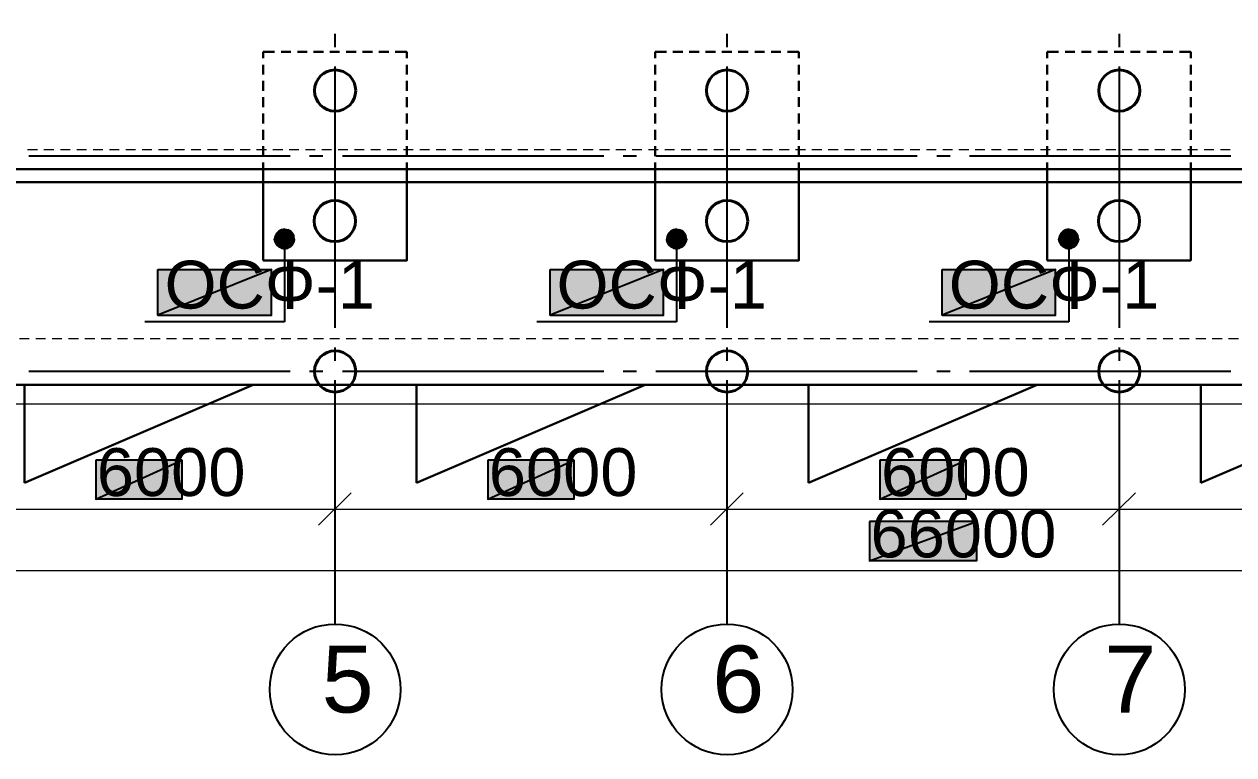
# Model space of a CAD drawing. Extents: x 8 to 21351, y 0 to 420.
# Drawn here: x 8949.4 to 9042, y 127.7 to 183.7 of the extents above; entities that cross this region are included whole.
import ezdxf

# ---------------------------------------------------------------- set-up
doc = ezdxf.new("R2010")
doc.units = 0
doc.styles.add('TEYPDFCAD_TEXT', font='arial.ttf')

msp = doc.modelspace()

# ---------------------------------------------------------------- hatches: boundary and pattern name
h = msp.add_hatch(color=7)
h.paths.add_polyline_path([(8969.101, 167.915), (8968.889, 167.809), (8969.334, 167.196)])
h.paths.add_polyline_path([(8968.889, 167.809), (8969.334, 167.196), (8968.72, 167.64)])
h.paths.add_polyline_path([(8969.334, 167.196), (8968.72, 167.64), (8968.614, 167.428)])
h = msp.add_hatch(color=7)
h.paths.add_polyline_path([(8969.778, 167.809), (8969.567, 167.915), (8969.334, 167.196)])
h.paths.add_polyline_path([(8969.567, 167.915), (8969.334, 167.196), (8969.334, 167.958)])
h.paths.add_polyline_path([(8969.334, 167.196), (8969.334, 167.958), (8969.101, 167.915)])
h = msp.add_hatch(color=7)
h.paths.add_polyline_path([(8970.075, 167.196), (8970.032, 167.428), (8969.334, 167.196)])
h.paths.add_polyline_path([(8970.032, 167.428), (8969.334, 167.196), (8969.926, 167.64)])
h.paths.add_polyline_path([(8969.334, 167.196), (8969.926, 167.64), (8969.778, 167.809)])
h = msp.add_hatch(color=7)
h.paths.add_polyline_path([(8999.094, 167.915), (8998.882, 167.809), (8999.327, 167.196)])
h.paths.add_polyline_path([(8998.882, 167.809), (8999.327, 167.196), (8998.713, 167.64)])
h.paths.add_polyline_path([(8999.327, 167.196), (8998.713, 167.64), (8998.607, 167.428)])
h = msp.add_hatch(color=7)
h.paths.add_polyline_path([(8999.771, 167.809), (8999.56, 167.915), (8999.327, 167.196)])
h.paths.add_polyline_path([(8999.56, 167.915), (8999.327, 167.196), (8999.327, 167.958)])
h.paths.add_polyline_path([(8999.327, 167.196), (8999.327, 167.958), (8999.094, 167.915)])
h = msp.add_hatch(color=7)
h.paths.add_polyline_path([(9000.089, 167.196), (9000.047, 167.428), (8999.327, 167.196)])
h.paths.add_polyline_path([(9000.047, 167.428), (8999.327, 167.196), (8999.941, 167.64)])
h.paths.add_polyline_path([(8999.327, 167.196), (8999.941, 167.64), (8999.771, 167.809)])
h = msp.add_hatch(color=7)
h.paths.add_polyline_path([(9029.108, 167.915), (9028.897, 167.809), (9029.341, 167.196)])
h.paths.add_polyline_path([(9028.897, 167.809), (9029.341, 167.196), (9028.727, 167.64)])
h.paths.add_polyline_path([(9029.341, 167.196), (9028.727, 167.64), (9028.622, 167.428)])
h = msp.add_hatch(color=7)
h.paths.add_polyline_path([(9029.765, 167.809), (9029.553, 167.915), (9029.341, 167.196)])
h.paths.add_polyline_path([(9029.553, 167.915), (9029.341, 167.196), (9029.341, 167.958)])
h.paths.add_polyline_path([(9029.341, 167.196), (9029.341, 167.958), (9029.108, 167.915)])
h = msp.add_hatch(color=7)
h.paths.add_polyline_path([(9030.082, 167.196), (9030.04, 167.428), (9029.341, 167.196)])
h.paths.add_polyline_path([(9030.04, 167.428), (9029.341, 167.196), (9029.934, 167.64)])
h.paths.add_polyline_path([(9029.341, 167.196), (9029.934, 167.64), (9029.765, 167.809)])
h = msp.add_hatch(color=7)
h.paths.add_polyline_path([(8968.614, 167.428), (8968.572, 167.196), (8969.334, 167.196)])
h.paths.add_polyline_path([(8968.572, 167.196), (8969.334, 167.196), (8968.614, 166.963)])
h.paths.add_polyline_path([(8969.334, 167.196), (8968.614, 166.963), (8968.72, 166.772)])
h = msp.add_hatch(color=7)
h.paths.add_polyline_path([(8968.72, 166.772), (8968.889, 166.603), (8969.334, 167.196)])
h.paths.add_polyline_path([(8968.889, 166.603), (8969.334, 167.196), (8969.101, 166.497)])
h.paths.add_polyline_path([(8969.334, 167.196), (8969.101, 166.497), (8969.334, 166.455)])
h = msp.add_hatch(color=7)
h.paths.add_polyline_path([(8969.334, 166.455), (8969.567, 166.497), (8969.334, 167.196)])
h.paths.add_polyline_path([(8969.567, 166.497), (8969.334, 167.196), (8969.778, 166.603)])
h.paths.add_polyline_path([(8969.334, 167.196), (8969.778, 166.603), (8969.926, 166.772)])
h = msp.add_hatch(color=7)
h.paths.add_polyline_path([(8969.926, 166.772), (8970.032, 166.963), (8969.334, 167.196)])
h.paths.add_polyline_path([(8970.032, 166.963), (8969.334, 167.196), (8970.075, 167.196)])
h = msp.add_hatch(color=7)
h.paths.add_polyline_path([(8998.607, 167.428), (8998.586, 167.196), (8999.327, 167.196)])
h.paths.add_polyline_path([(8998.586, 167.196), (8999.327, 167.196), (8998.607, 166.963)])
h.paths.add_polyline_path([(8999.327, 167.196), (8998.607, 166.963), (8998.713, 166.772)])
h = msp.add_hatch(color=7)
h.paths.add_polyline_path([(8998.713, 166.772), (8998.882, 166.603), (8999.327, 167.196)])
h.paths.add_polyline_path([(8998.882, 166.603), (8999.327, 167.196), (8999.094, 166.497)])
h.paths.add_polyline_path([(8999.327, 167.196), (8999.094, 166.497), (8999.327, 166.455)])
h = msp.add_hatch(color=7)
h.paths.add_polyline_path([(8999.327, 166.455), (8999.56, 166.497), (8999.327, 167.196)])
h.paths.add_polyline_path([(8999.56, 166.497), (8999.327, 167.196), (8999.771, 166.603)])
h.paths.add_polyline_path([(8999.327, 167.196), (8999.771, 166.603), (8999.941, 166.772)])
h = msp.add_hatch(color=7)
h.paths.add_polyline_path([(8999.941, 166.772), (9000.047, 166.963), (8999.327, 167.196)])
h.paths.add_polyline_path([(9000.047, 166.963), (8999.327, 167.196), (9000.089, 167.196)])
h = msp.add_hatch(color=7)
h.paths.add_polyline_path([(9028.622, 167.428), (9028.579, 167.196), (9029.341, 167.196)])
h.paths.add_polyline_path([(9028.579, 167.196), (9029.341, 167.196), (9028.622, 166.963)])
h.paths.add_polyline_path([(9029.341, 167.196), (9028.622, 166.963), (9028.727, 166.772)])
h = msp.add_hatch(color=7)
h.paths.add_polyline_path([(9028.727, 166.772), (9028.897, 166.603), (9029.341, 167.196)])
h.paths.add_polyline_path([(9028.897, 166.603), (9029.341, 167.196), (9029.108, 166.497)])
h.paths.add_polyline_path([(9029.341, 167.196), (9029.108, 166.497), (9029.341, 166.455)])
h = msp.add_hatch(color=7)
h.paths.add_polyline_path([(9029.341, 166.455), (9029.553, 166.497), (9029.341, 167.196)])
h.paths.add_polyline_path([(9029.553, 166.497), (9029.341, 167.196), (9029.765, 166.603)])
h.paths.add_polyline_path([(9029.341, 167.196), (9029.765, 166.603), (9029.934, 166.772)])
h = msp.add_hatch(color=7)
h.paths.add_polyline_path([(9029.934, 166.772), (9030.04, 166.963), (9029.341, 167.196)])
h.paths.add_polyline_path([(9030.04, 166.963), (9029.341, 167.196), (9030.082, 167.196)])
at = {"true_color": 0xffffff}
h = msp.add_hatch(color=0, dxfattribs=at)
h.paths.add_polyline_path([(8959.639, 164.867), (8968.318, 164.867), (8959.639, 161.375)])
h.paths.add_polyline_path([(8968.318, 164.867), (8959.639, 161.375), (8968.318, 161.375)])
h = msp.add_hatch(color=0, dxfattribs=at)
h.paths.add_polyline_path([(8989.654, 164.867), (8998.332, 164.867), (8989.654, 161.375)])
h.paths.add_polyline_path([(8998.332, 164.867), (8989.654, 161.375), (8998.332, 161.375)])
h = msp.add_hatch(color=0, dxfattribs=at)
h.paths.add_polyline_path([(9019.647, 164.867), (9028.325, 164.867), (9019.647, 161.375)])
h.paths.add_polyline_path([(9028.325, 164.867), (9019.647, 161.375), (9028.325, 161.375)])
h = msp.add_hatch(color=0, dxfattribs=at)
h.paths.add_polyline_path([(8954.898, 150.283), (8954.898, 147.278), (8961.46, 150.283)])
h.paths.add_polyline_path([(8954.898, 147.278), (8961.46, 150.283), (8961.46, 147.278)])
h = msp.add_hatch(color=0, dxfattribs=at)
h.paths.add_polyline_path([(8984.891, 150.283), (8984.891, 147.278), (8991.474, 150.283)])
h.paths.add_polyline_path([(8984.891, 147.278), (8991.474, 150.283), (8991.474, 147.278)])
h = msp.add_hatch(color=0, dxfattribs=at)
h.paths.add_polyline_path([(9014.884, 150.283), (9014.884, 147.278), (9021.467, 150.283)])
h.paths.add_polyline_path([(9014.884, 147.278), (9021.467, 150.283), (9021.467, 147.278)])
h = msp.add_hatch(color=0, dxfattribs=at)
h.paths.add_polyline_path([(9014.08, 145.584), (9014.08, 142.579), (9022.272, 145.584)])
h.paths.add_polyline_path([(9014.08, 142.579), (9022.272, 145.584), (9022.272, 142.579)])

# ---------------------------------------------------------------- linework, layer by layer
at = {"color": 7, "lineweight": 25}
for p, q in [((8973.186, 182.901), (8973.186, 181.885)), ((9003.179, 182.901), (9003.179, 181.885)), ((9033.194, 182.901), (9033.194, 181.885)), ((8973.186, 180.404), (8973.186, 160.401)), ((9003.179, 180.404), (9003.179, 160.401)), ((9033.194, 180.404), (9033.194, 160.401)), ((8969.757, 173.546), (8949.755, 173.546)), ((8972.255, 173.546), (8971.239, 173.546)), ((8993.76, 173.546), (8973.758, 173.546)), ((8996.258, 173.546), (8995.242, 173.546)), ((9017.742, 173.546), (8997.739, 173.546)), ((9020.261, 173.546), (9019.245, 173.546)), ((9041.745, 173.546), (9021.742, 173.546)), ((8969.334, 167.196), (8969.334, 160.867)), ((8999.327, 167.196), (8999.327, 160.867)), ((9029.341, 167.196), (9029.341, 160.867)), ((8969.334, 160.867), (8958.645, 160.867)), ((8999.327, 160.867), (8988.638, 160.867)), ((9029.341, 160.867), (9018.652, 160.867)), ((8973.186, 158.898), (8973.186, 157.882)), ((9003.179, 158.898), (9003.179, 157.882)), ((9033.194, 158.898), (9033.194, 157.882)), ((8969.757, 157.057), (8949.755, 157.057)), ((8972.255, 157.057), (8971.239, 157.057)), ((8993.76, 157.057), (8973.758, 157.057)), ((8996.258, 157.057), (8995.242, 157.057)), ((9017.742, 157.057), (8997.739, 157.057)), ((9020.261, 157.057), (9019.245, 157.057)), ((9041.745, 157.057), (9021.742, 157.057)), ((8973.186, 156.4), (8973.186, 142.706)), ((9003.179, 156.4), (9003.179, 142.706)), ((9033.194, 156.4), (9033.194, 142.706)), ((8973.186, 142.706), (8973.186, 137.71)), ((9003.179, 142.706), (9003.179, 137.71)), ((9033.194, 142.706), (9033.194, 137.71))]:
    msp.add_line(p, q, dxfattribs=at)
at = {"color": 7, "lineweight": 30}
for p, q in [((8968.551, 181.547), (8967.683, 181.547)), ((8967.683, 181.547), (8967.683, 181.06)), ((8969.799, 181.547), (8969.059, 181.547)), ((8971.048, 181.547), (8970.307, 181.547)), ((8972.297, 181.547), (8971.556, 181.547)), ((8973.546, 181.547), (8972.805, 181.547)), ((8974.816, 181.547), (8974.054, 181.547)), ((8976.065, 181.547), (8975.303, 181.547)), ((8977.314, 181.547), (8976.552, 181.547)), ((8978.689, 181.547), (8977.8, 181.547)), ((8978.689, 181.06), (8978.689, 181.547)), ((8998.565, 181.547), (8997.676, 181.547)), ((8997.676, 181.547), (8997.676, 181.06)), ((8999.814, 181.547), (8999.052, 181.547)), ((9001.063, 181.547), (9000.301, 181.547)), ((9002.311, 181.547), (9001.549, 181.547)), ((9003.56, 181.547), (9002.798, 181.547)), ((9004.809, 181.547), (9004.047, 181.547)), ((9006.058, 181.547), (9005.317, 181.547)), ((9007.307, 181.547), (9006.566, 181.547)), ((9008.683, 181.547), (9007.815, 181.547)), ((9008.683, 181.06), (9008.683, 181.547)), ((9028.558, 181.547), (9027.69, 181.547)), ((9027.69, 181.547), (9027.69, 181.06)), ((9029.807, 181.547), (9029.066, 181.547)), ((9031.056, 181.547), (9030.315, 181.547)), ((9032.305, 181.547), (9031.564, 181.547)), ((9033.553, 181.547), (9032.813, 181.547)), ((9034.802, 181.547), (9034.061, 181.547)), ((9036.051, 181.547), (9035.31, 181.547)), ((9037.3, 181.547), (9036.559, 181.547)), ((9038.676, 181.547), (9037.808, 181.547)), ((9038.676, 181.06), (9038.676, 181.547)), ((8967.683, 180.552), (8967.683, 179.811)), ((8978.689, 179.811), (8978.689, 180.552)), ((8997.676, 180.552), (8997.676, 179.811)), ((9008.683, 179.811), (9008.683, 180.552)), ((9027.69, 180.552), (9027.69, 179.811)), ((9038.676, 179.811), (9038.676, 180.552)), ((8967.683, 179.303), (8967.683, 178.562)), ((8978.689, 178.562), (8978.689, 179.303)), ((8997.676, 179.303), (8997.676, 178.562)), ((9008.683, 178.562), (9008.683, 179.303)), ((9027.69, 179.303), (9027.69, 178.562)), ((9038.676, 178.562), (9038.676, 179.303)), ((8967.683, 178.054), (8967.683, 177.292)), ((8978.689, 177.292), (8978.689, 178.054)), ((8997.676, 178.054), (8997.676, 177.313)), ((9008.683, 177.313), (9008.683, 178.054)), ((9027.69, 178.054), (9027.69, 177.292)), ((9038.676, 177.292), (9038.676, 178.054)), ((8967.683, 176.805), (8967.683, 176.043)), ((8978.689, 176.043), (8978.689, 176.805)), ((8997.676, 176.805), (8997.676, 176.043)), ((9008.683, 176.043), (9008.683, 176.805)), ((9027.69, 176.805), (9027.69, 176.043)), ((9038.676, 176.043), (9038.676, 176.805)), ((8967.683, 175.556), (8967.683, 174.794)), ((8978.689, 174.794), (8978.689, 175.556)), ((8997.676, 175.556), (8997.676, 174.794)), ((9008.683, 174.794), (9008.683, 175.556)), ((9027.69, 175.556), (9027.69, 174.794)), ((9038.676, 174.794), (9038.676, 175.556)), ((8967.683, 174.308), (8967.683, 173.546)), ((8978.689, 173.546), (8978.689, 174.308)), ((8997.676, 174.308), (8997.676, 173.546)), ((9008.683, 173.546), (9008.683, 174.308)), ((9027.69, 174.308), (9027.69, 173.546)), ((9038.676, 173.546), (9038.676, 174.308)), ((8967.683, 173.059), (8967.683, 172.551)), ((8967.683, 172.551), (8968.551, 172.551)), ((8969.059, 172.551), (8969.799, 172.551)), ((8970.307, 172.551), (8971.048, 172.551)), ((8971.556, 172.551), (8972.297, 172.551)), ((8972.805, 172.551), (8973.546, 172.551)), ((8974.054, 172.551), (8974.816, 172.551)), ((8975.303, 172.551), (8976.065, 172.551)), ((8976.552, 172.551), (8977.314, 172.551)), ((8977.8, 172.551), (8978.689, 172.551)), ((8978.689, 172.551), (8978.689, 173.059)), ((8997.676, 173.059), (8997.676, 172.551)), ((8997.676, 172.551), (8998.565, 172.551)), ((8999.052, 172.551), (8999.814, 172.551)), ((9000.301, 172.551), (9001.063, 172.551)), ((9001.549, 172.551), (9002.311, 172.551)), ((9002.798, 172.551), (9003.56, 172.551)), ((9004.047, 172.551), (9004.809, 172.551)), ((9005.317, 172.551), (9006.058, 172.551)), ((9006.566, 172.551), (9007.307, 172.551)), ((9007.815, 172.551), (9008.683, 172.551)), ((9008.683, 172.551), (9008.683, 173.059)), ((9027.69, 173.059), (9027.69, 172.551)), ((9027.69, 172.551), (9028.558, 172.551)), ((9029.066, 172.551), (9029.807, 172.551)), ((9030.315, 172.551), (9031.056, 172.551)), ((9031.564, 172.551), (9032.305, 172.551)), ((9032.813, 172.551), (9033.553, 172.551)), ((9034.061, 172.551), (9034.802, 172.551)), ((9035.31, 172.551), (9036.051, 172.551)), ((9036.559, 172.551), (9037.3, 172.551)), ((9037.808, 172.551), (9038.676, 172.551)), ((9038.676, 172.551), (9038.676, 173.059))]:
    msp.add_line(p, q, dxfattribs=at)
at = {"color": 7, "lineweight": 5}
for p, q in [((8949.67, 174.054), (8950.432, 174.054)), ((8950.919, 174.054), (8951.681, 174.054)), ((8952.189, 174.054), (8952.93, 174.054)), ((8953.438, 174.054), (8954.178, 174.054)), ((8954.686, 174.054), (8955.427, 174.054)), ((8955.935, 174.054), (8956.676, 174.054)), ((8957.184, 174.054), (8957.925, 174.054)), ((8958.433, 174.054), (8959.174, 174.054)), ((8959.682, 174.054), (8960.423, 174.054)), ((8960.931, 174.054), (8961.671, 174.054)), ((8962.179, 174.054), (8962.92, 174.054)), ((8963.428, 174.054), (8964.19, 174.054)), ((8964.677, 174.054), (8965.439, 174.054)), ((8965.926, 174.054), (8966.688, 174.054)), ((8967.175, 174.054), (8967.937, 174.054)), ((8968.424, 174.054), (8969.186, 174.054)), ((8969.672, 174.054), (8970.434, 174.054)), ((8970.921, 174.054), (8971.683, 174.054)), ((8972.17, 174.054), (8972.932, 174.054)), ((8973.44, 174.054), (8974.181, 174.054)), ((8974.689, 174.054), (8975.43, 174.054)), ((8975.938, 174.054), (8976.679, 174.054)), ((8977.187, 174.054), (8977.927, 174.054)), ((8978.435, 174.054), (8979.176, 174.054)), ((8979.684, 174.054), (8980.425, 174.054)), ((8980.933, 174.054), (8981.674, 174.054)), ((8982.182, 174.054), (8982.923, 174.054)), ((8983.431, 174.054), (8984.172, 174.054)), ((8984.68, 174.054), (8985.42, 174.054)), ((8985.928, 174.054), (8986.69, 174.054)), ((8987.177, 174.054), (8987.939, 174.054)), ((8988.426, 174.054), (8989.188, 174.054)), ((8989.675, 174.054), (8990.437, 174.054)), ((8990.924, 174.054), (8991.686, 174.054)), ((8992.173, 174.054), (8992.935, 174.054)), ((8993.421, 174.054), (8994.183, 174.054)), ((8994.691, 174.054), (8995.432, 174.054)), ((8995.94, 174.054), (8996.681, 174.054)), ((8997.189, 174.054), (8997.93, 174.054)), ((8998.438, 174.054), (8999.179, 174.054)), ((8999.687, 174.054), (9000.428, 174.054)), ((9000.936, 174.054), (9001.676, 174.054)), ((9002.184, 174.054), (9002.925, 174.054)), ((9003.433, 174.054), (9004.174, 174.054)), ((9004.682, 174.054), (9005.423, 174.054)), ((9005.931, 174.054), (9006.672, 174.054)), ((9007.18, 174.054), (9007.942, 174.054)), ((9008.429, 174.054), (9009.191, 174.054)), ((9009.677, 174.054), (9010.439, 174.054)), ((9010.926, 174.054), (9011.688, 174.054)), ((9012.175, 174.054), (9012.937, 174.054)), ((9013.424, 174.054), (9014.186, 174.054)), ((9014.673, 174.054), (9015.435, 174.054)), ((9015.943, 174.054), (9016.684, 174.054)), ((9017.192, 174.054), (9017.932, 174.054)), ((9018.44, 174.054), (9019.181, 174.054)), ((9019.689, 174.054), (9020.43, 174.054)), ((9020.938, 174.054), (9021.679, 174.054)), ((9022.187, 174.054), (9022.928, 174.054)), ((9023.436, 174.054), (9024.177, 174.054)), ((9024.685, 174.054), (9025.425, 174.054)), ((9025.933, 174.054), (9026.674, 174.054)), ((9027.182, 174.054), (9027.923, 174.054)), ((9028.431, 174.054), (9029.193, 174.054)), ((9029.68, 174.054), (9030.442, 174.054)), ((9030.929, 174.054), (9031.691, 174.054)), ((9032.178, 174.054), (9032.94, 174.054)), ((9033.426, 174.054), (9034.188, 174.054)), ((9034.675, 174.054), (9035.437, 174.054)), ((9035.924, 174.054), (9036.686, 174.054)), ((9037.194, 174.054), (9037.935, 174.054)), ((9038.443, 174.054), (9039.184, 174.054)), ((9039.692, 174.054), (9040.433, 174.054)), ((9040.941, 174.054), (9041.681, 174.054)), ((8949.797, 159.554), (8949.056, 159.554)), ((8951.046, 159.554), (8950.305, 159.554)), ((8952.295, 159.554), (8951.554, 159.554)), ((8953.565, 159.554), (8952.803, 159.554)), ((8954.813, 159.554), (8954.051, 159.554)), ((8956.062, 159.554), (8955.3, 159.554)), ((8957.311, 159.554), (8956.549, 159.554)), ((8958.56, 159.554), (8957.798, 159.554)), ((8959.809, 159.554), (8959.047, 159.554)), ((8961.058, 159.554), (8960.296, 159.554)), ((8962.306, 159.554), (8961.544, 159.554)), ((8963.555, 159.554), (8962.814, 159.554)), ((8964.804, 159.554), (8964.063, 159.554)), ((8966.053, 159.554), (8965.312, 159.554)), ((8967.302, 159.554), (8966.561, 159.554)), ((8968.551, 159.554), (8967.81, 159.554)), ((8969.799, 159.554), (8969.059, 159.554)), ((8971.048, 159.554), (8970.307, 159.554)), ((8972.297, 159.554), (8971.556, 159.554)), ((8973.546, 159.554), (8972.805, 159.554)), ((8974.816, 159.554), (8974.054, 159.554)), ((8976.065, 159.554), (8975.303, 159.554)), ((8977.314, 159.554), (8976.552, 159.554)), ((8978.562, 159.554), (8977.8, 159.554)), ((8979.811, 159.554), (8979.049, 159.554)), ((8981.06, 159.554), (8980.298, 159.554)), ((8982.309, 159.554), (8981.547, 159.554)), ((8983.558, 159.554), (8982.796, 159.554)), ((8984.807, 159.554), (8984.066, 159.554)), ((8986.055, 159.554), (8985.315, 159.554)), ((8987.304, 159.554), (8986.563, 159.554)), ((8988.553, 159.554), (8987.812, 159.554)), ((8989.802, 159.554), (8989.061, 159.554)), ((8991.051, 159.554), (8990.31, 159.554)), ((8992.3, 159.554), (8991.559, 159.554)), ((8993.548, 159.554), (8992.808, 159.554)), ((8994.797, 159.554), (8994.056, 159.554)), ((8996.046, 159.554), (8995.305, 159.554)), ((8997.316, 159.554), (8996.554, 159.554)), ((8998.565, 159.554), (8997.803, 159.554)), ((8999.814, 159.554), (8999.052, 159.554)), ((9001.063, 159.554), (9000.301, 159.554)), ((9002.311, 159.554), (9001.549, 159.554)), ((9003.56, 159.554), (9002.798, 159.554)), ((9004.809, 159.554), (9004.047, 159.554)), ((9006.058, 159.554), (9005.317, 159.554)), ((9007.307, 159.554), (9006.566, 159.554)), ((9008.556, 159.554), (9007.815, 159.554)), ((9009.804, 159.554), (9009.064, 159.554)), ((9011.053, 159.554), (9010.312, 159.554)), ((9012.302, 159.554), (9011.561, 159.554)), ((9013.551, 159.554), (9012.81, 159.554)), ((9014.8, 159.554), (9014.059, 159.554)), ((9016.049, 159.554), (9015.308, 159.554)), ((9017.297, 159.554), (9016.557, 159.554)), ((9018.567, 159.554), (9017.805, 159.554)), ((9019.816, 159.554), (9019.054, 159.554)), ((9021.065, 159.554), (9020.303, 159.554)), ((9022.314, 159.554), (9021.552, 159.554)), ((9023.563, 159.554), (9022.801, 159.554)), ((9024.812, 159.554), (9024.05, 159.554)), ((9026.06, 159.554), (9025.298, 159.554)), ((9027.309, 159.554), (9026.568, 159.554)), ((9028.558, 159.554), (9027.817, 159.554)), ((9029.807, 159.554), (9029.066, 159.554)), ((9031.056, 159.554), (9030.315, 159.554)), ((9032.305, 159.554), (9031.564, 159.554)), ((9033.553, 159.554), (9032.813, 159.554)), ((9034.802, 159.554), (9034.061, 159.554)), ((9036.051, 159.554), (9035.31, 159.554)), ((9037.3, 159.554), (9036.559, 159.554)), ((9038.549, 159.554), (9037.808, 159.554)), ((9039.819, 159.554), (9039.057, 159.554)), ((9041.068, 159.554), (9040.306, 159.554)), ((9042.316, 159.554), (9041.554, 159.554)), ((9184.768, 154.559), (8851.605, 154.559)), ((8973.186, 147.151), (8973.186, 148.526)), ((8973.186, 147.151), (8973.186, 148.526)), ((9003.179, 147.151), (9003.179, 148.526)), ((9003.179, 147.151), (9003.179, 148.526)), ((9033.194, 147.151), (9033.194, 148.526)), ((9033.194, 147.151), (9033.194, 148.526)), ((8971.937, 145.288), (8974.435, 147.786)), ((8974.435, 147.786), (8971.937, 145.288)), ((9001.93, 145.288), (9004.428, 147.786)), ((9004.428, 147.786), (9001.93, 145.288)), ((9031.924, 145.288), (9034.442, 147.786)), ((9034.442, 147.786), (9031.924, 145.288)), ((8941.182, 146.537), (8975.176, 146.537)), ((8971.175, 146.537), (9005.19, 146.537)), ((9001.19, 146.537), (9035.183, 146.537)), ((9031.183, 146.537), (9065.176, 146.537)), ((8851.181, 141.838), (9185.191, 141.838))]:
    msp.add_line(p, q, dxfattribs=at)
at = {"color": 0, "lineweight": 0, "true_color": 0xffffff}
for p, q in [((8959.639, 161.375), (8968.318, 161.375)), ((8989.654, 161.375), (8998.332, 161.375)), ((9019.647, 161.375), (9028.325, 161.375))]:
    msp.add_line(p, q, dxfattribs=at)
at = {"color": 7, "lineweight": 30}
for points in [[(8852.176, 264.562), (9184.197, 264.562), (9184.197, 172.551), (8852.176, 172.551)], [(8967.683, 165.566), (8967.683, 172.551), (8978.689, 172.551), (8978.689, 165.566)], [(8997.676, 165.566), (8997.676, 172.551), (9008.683, 172.551), (9008.683, 165.566)], [(9027.69, 165.566), (9027.69, 172.551), (9038.676, 172.551), (9038.676, 165.566)], [(8852.176, 171.556), (9184.197, 171.556), (9184.197, 156.041), (8852.176, 156.041)], [(8949.437, 148.548), (8966.921, 156.041), (8949.437, 156.041)], [(8979.43, 148.548), (8996.935, 156.041), (8979.43, 156.041)], [(9009.423, 148.548), (9026.928, 156.041), (9009.423, 156.041)], [(9039.438, 148.548), (9056.943, 156.041), (9039.438, 156.041)]]:
    msp.add_lwpolyline(points, close=True, dxfattribs=at)
at = {"color": 7}
for points in [[(8969.334, 167.196), (8968.72, 167.64), (8968.614, 167.428)], [(8968.889, 167.809), (8969.334, 167.196), (8968.72, 167.64)], [(8969.101, 167.915), (8968.889, 167.809), (8969.334, 167.196)], [(8969.334, 167.196), (8969.334, 167.958), (8969.101, 167.915)], [(8969.567, 167.915), (8969.334, 167.196), (8969.334, 167.958)], [(8969.778, 167.809), (8969.567, 167.915), (8969.334, 167.196)], [(8969.334, 167.196), (8969.926, 167.64), (8969.778, 167.809)], [(8970.032, 167.428), (8969.334, 167.196), (8969.926, 167.64)], [(8999.327, 167.196), (8998.713, 167.64), (8998.607, 167.428)], [(8998.882, 167.809), (8999.327, 167.196), (8998.713, 167.64)], [(8999.094, 167.915), (8998.882, 167.809), (8999.327, 167.196)], [(8999.327, 167.196), (8999.327, 167.958), (8999.094, 167.915)], [(8999.56, 167.915), (8999.327, 167.196), (8999.327, 167.958)], [(8999.771, 167.809), (8999.56, 167.915), (8999.327, 167.196)], [(8999.327, 167.196), (8999.941, 167.64), (8999.771, 167.809)], [(9000.047, 167.428), (8999.327, 167.196), (8999.941, 167.64)], [(9029.341, 167.196), (9028.727, 167.64), (9028.622, 167.428)], [(9028.897, 167.809), (9029.341, 167.196), (9028.727, 167.64)], [(9029.108, 167.915), (9028.897, 167.809), (9029.341, 167.196)], [(9029.341, 167.196), (9029.341, 167.958), (9029.108, 167.915)], [(9029.553, 167.915), (9029.341, 167.196), (9029.341, 167.958)], [(9029.765, 167.809), (9029.553, 167.915), (9029.341, 167.196)], [(9029.341, 167.196), (9029.934, 167.64), (9029.765, 167.809)], [(9030.04, 167.428), (9029.341, 167.196), (9029.934, 167.64)], [(8968.614, 167.428), (8968.572, 167.196), (8969.334, 167.196)], [(8968.572, 167.196), (8969.334, 167.196), (8968.614, 166.963)], [(8969.334, 167.196), (8968.614, 166.963), (8968.72, 166.772)], [(8968.72, 166.772), (8968.889, 166.603), (8969.334, 167.196)], [(8968.889, 166.603), (8969.334, 167.196), (8969.101, 166.497)], [(8969.334, 167.196), (8969.101, 166.497), (8969.334, 166.455)], [(8970.075, 167.196), (8970.032, 167.428), (8969.334, 167.196)], [(8969.334, 166.455), (8969.567, 166.497), (8969.334, 167.196)], [(8969.567, 166.497), (8969.334, 167.196), (8969.778, 166.603)], [(8969.334, 167.196), (8969.778, 166.603), (8969.926, 166.772)], [(8969.926, 166.772), (8970.032, 166.963), (8969.334, 167.196)], [(8970.032, 166.963), (8969.334, 167.196), (8970.075, 167.196)], [(8998.607, 167.428), (8998.586, 167.196), (8999.327, 167.196)], [(8998.586, 167.196), (8999.327, 167.196), (8998.607, 166.963)], [(8999.327, 167.196), (8998.607, 166.963), (8998.713, 166.772)], [(8998.713, 166.772), (8998.882, 166.603), (8999.327, 167.196)], [(8998.882, 166.603), (8999.327, 167.196), (8999.094, 166.497)], [(8999.327, 167.196), (8999.094, 166.497), (8999.327, 166.455)], [(9000.089, 167.196), (9000.047, 167.428), (8999.327, 167.196)], [(8999.327, 166.455), (8999.56, 166.497), (8999.327, 167.196)], [(8999.56, 166.497), (8999.327, 167.196), (8999.771, 166.603)], [(8999.327, 167.196), (8999.771, 166.603), (8999.941, 166.772)], [(8999.941, 166.772), (9000.047, 166.963), (8999.327, 167.196)], [(9000.047, 166.963), (8999.327, 167.196), (9000.089, 167.196)], [(9028.622, 167.428), (9028.579, 167.196), (9029.341, 167.196)], [(9028.579, 167.196), (9029.341, 167.196), (9028.622, 166.963)], [(9029.341, 167.196), (9028.622, 166.963), (9028.727, 166.772)], [(9028.727, 166.772), (9028.897, 166.603), (9029.341, 167.196)], [(9028.897, 166.603), (9029.341, 167.196), (9029.108, 166.497)], [(9029.341, 167.196), (9029.108, 166.497), (9029.341, 166.455)], [(9030.082, 167.196), (9030.04, 167.428), (9029.341, 167.196)], [(9029.341, 166.455), (9029.553, 166.497), (9029.341, 167.196)], [(9029.553, 166.497), (9029.341, 167.196), (9029.765, 166.603)], [(9029.341, 167.196), (9029.765, 166.603), (9029.934, 166.772)], [(9029.934, 166.772), (9030.04, 166.963), (9029.341, 167.196)], [(9030.04, 166.963), (9029.341, 167.196), (9030.082, 167.196)]]:
    msp.add_lwpolyline(points, close=True, dxfattribs=at)
at = {"color": 0, "true_color": 0xffffff}
for points in [[(8959.639, 164.867), (8968.318, 164.867), (8959.639, 161.375)], [(8968.318, 164.867), (8959.639, 161.375), (8968.318, 161.375)], [(8989.654, 164.867), (8998.332, 164.867), (8989.654, 161.375)], [(8998.332, 164.867), (8989.654, 161.375), (8998.332, 161.375)], [(9019.647, 164.867), (9028.325, 164.867), (9019.647, 161.375)], [(9028.325, 164.867), (9019.647, 161.375), (9028.325, 161.375)], [(8954.898, 150.283), (8954.898, 147.278), (8961.46, 150.283)], [(8954.898, 147.278), (8961.46, 150.283), (8961.46, 147.278)], [(8984.891, 150.283), (8984.891, 147.278), (8991.474, 150.283)], [(8984.891, 147.278), (8991.474, 150.283), (8991.474, 147.278)], [(9014.884, 150.283), (9014.884, 147.278), (9021.467, 150.283)], [(9014.884, 147.278), (9021.467, 150.283), (9021.467, 147.278)], [(9014.08, 145.584), (9014.08, 142.579), (9022.272, 145.584)], [(9014.08, 142.579), (9022.272, 145.584), (9022.272, 142.579)]]:
    msp.add_lwpolyline(points, close=True, dxfattribs=at)
at = {"color": 7, "lineweight": 40}
for centre in [(8973.197, 178.573), (9003.19, 178.573), (9033.204, 178.573), (8973.176, 168.582), (9003.19, 168.582), (9033.183, 168.582), (8973.197, 157.067), (9003.19, 157.067), (9033.204, 157.067)]:
    msp.add_circle(centre, 1.577, dxfattribs=at)
at = {"color": 7, "lineweight": 25}
for centre in [(8973.197, 132.726), (9003.19, 132.726), (9033.204, 132.726)]:
    msp.add_circle(centre, 5.006, dxfattribs=at)

# ---------------------------------------------------------------- texts
at = {"color": 7, "style": 'TEYPDFCAD_TEXT'}
for s, height, p in [('ОСФ-1', 3.6618, (8960.147, 161.883)), ('ОСФ-1', 3.6618, (8990.141, 161.883)), ('ОСФ-1', 3.6618, (9020.155, 161.883)), ('6000', 3.6618, (8954.962, 147.532)), ('6000', 3.6618, (8984.955, 147.532)), ('6000', 3.6618, (9014.969, 147.532)), ('66000', 3.6618, (9014.165, 142.833)), ('5', 5.126, (8972.17, 130.958)), ('6', 5.126, (9002.057, 130.958)), ('7', 5.126, (9032.051, 130.958))]:
    msp.add_text(s, height=height, dxfattribs=at).set_placement(p)

doc.saveas('drawing.dxf')
